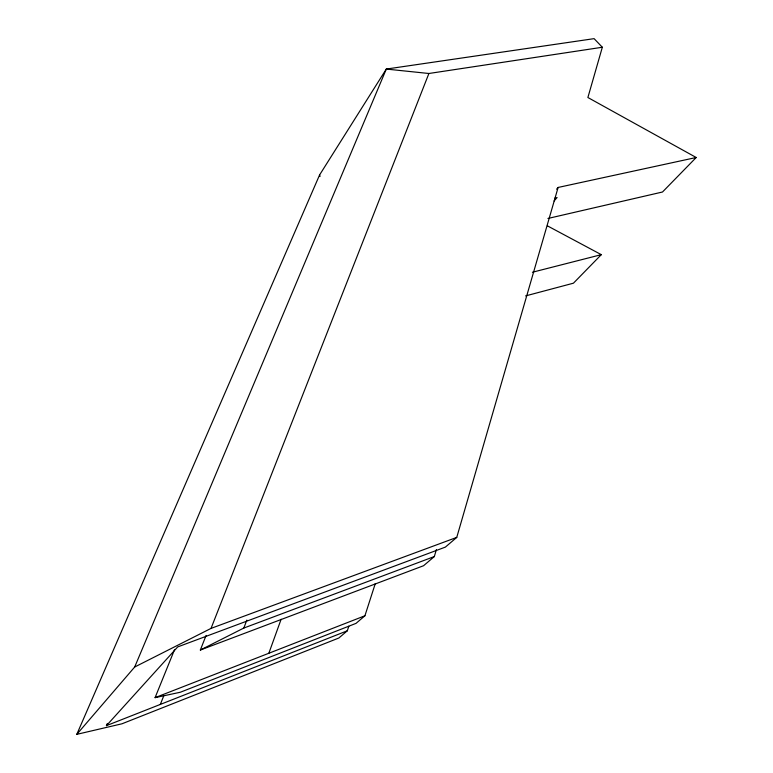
<?xml version="1.0" encoding="UTF-8"?>
<svg xmlns="http://www.w3.org/2000/svg" width="773" height="773" viewBox="0 0 773 773"><rect width="100%" height="100%" fill="white"/><g stroke="black" fill="none" stroke-linecap="round" stroke-linejoin="round"><path stroke-width="1.16" d="M348.836 626.198L347.328 630.778L338.864 638.005L121.96 723.799L76.798 734.35L319.597 174.93L386.307 69.068L594.099 38.65L602.331 47.25L587.886 97.514L696.202 157.499L662.5 192.004L547.931 218.469M347.328 630.778L106.423 725.654L177.703 646.914L445.374 547.11L456.756 537.399L558.116 187.453L696.202 157.499M206.082 635.445L200.342 650.025L423.575 565.72L434.32 556.55L436.387 549.603M174.543 649.649L155.073 697.652L180.312 692.25L356.015 623.376L364.914 615.772L375.282 583.605M268.84 653.262L281.121 619.27M200.342 650.025L243.833 628.043L246.819 620.13M76.798 734.35L134.686 667.012L211.039 628.391L428.899 73.493L602.331 47.25M160.311 704.435L163.915 695.478M106.423 725.654L107.36 723.431M134.686 667.012L386.307 69.068L428.899 73.493M556.599 189.201L558.116 187.453M554.086 200.97L557.082 197.559L554.937 198.033M547.361 225.822L601.307 254.655L573.44 283.189L525.582 295.914M155.073 697.652L364.914 615.772M243.833 628.043L434.32 556.55M211.039 628.391L456.756 537.399M532.423 272.241L601.307 254.655M319.597 174.93L320.061 176.418"/></g></svg>
